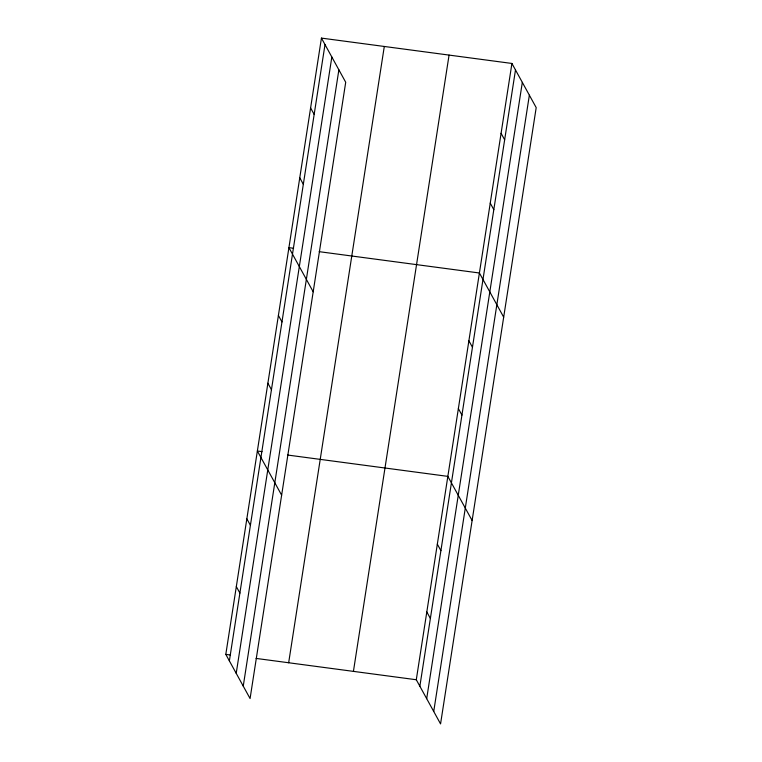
<?xml version="1.0" encoding="UTF-8"?>
<svg xmlns="http://www.w3.org/2000/svg" width="762" height="762" viewBox="0 0 762 762"><rect width="100%" height="100%" fill="white"/><g stroke="black" fill="none" stroke-linecap="round" stroke-linejoin="round"><path stroke-width="1.14" d="M321.44 38.1L345.71 82.258L250.079 698.544L225.8 654.387L321.44 38.1L511.921 63.456L536.2 107.613L440.56 723.9L416.29 679.742L511.921 63.456M229.372 660.883L325.003 44.596M236.21 673.313L331.841 57.026M243.249 686.114L338.88 69.828M288.665 662.759L384.296 46.472M353.425 671.379L449.066 55.093M419.862 686.238L515.493 69.952M426.691 698.668L522.322 82.382M433.73 711.47L529.361 95.183M293.58 248.26L288.922 247.64L313.192 291.789M319.183 251.67L479.412 272.996L503.682 317.154M262.014 451.628L257.365 451.009L281.635 495.167M287.626 455.038L447.846 476.374L472.126 520.522M225.8 654.387L230.457 655.006M256.07 658.416L416.29 679.742M501.082 133.302L504.654 139.798M490.242 203.149L493.814 209.645M468.887 340.785L472.459 347.282M310.601 107.947L314.173 114.443M458.372 408.584L461.943 415.08M299.761 177.794L303.333 184.29M437.331 544.163L440.903 550.659M278.397 315.43L281.969 321.926M426.806 611.953L430.378 618.449M267.881 383.219L271.453 389.715M246.84 518.808L250.412 525.304M236.325 586.597L239.897 593.093"/></g></svg>
